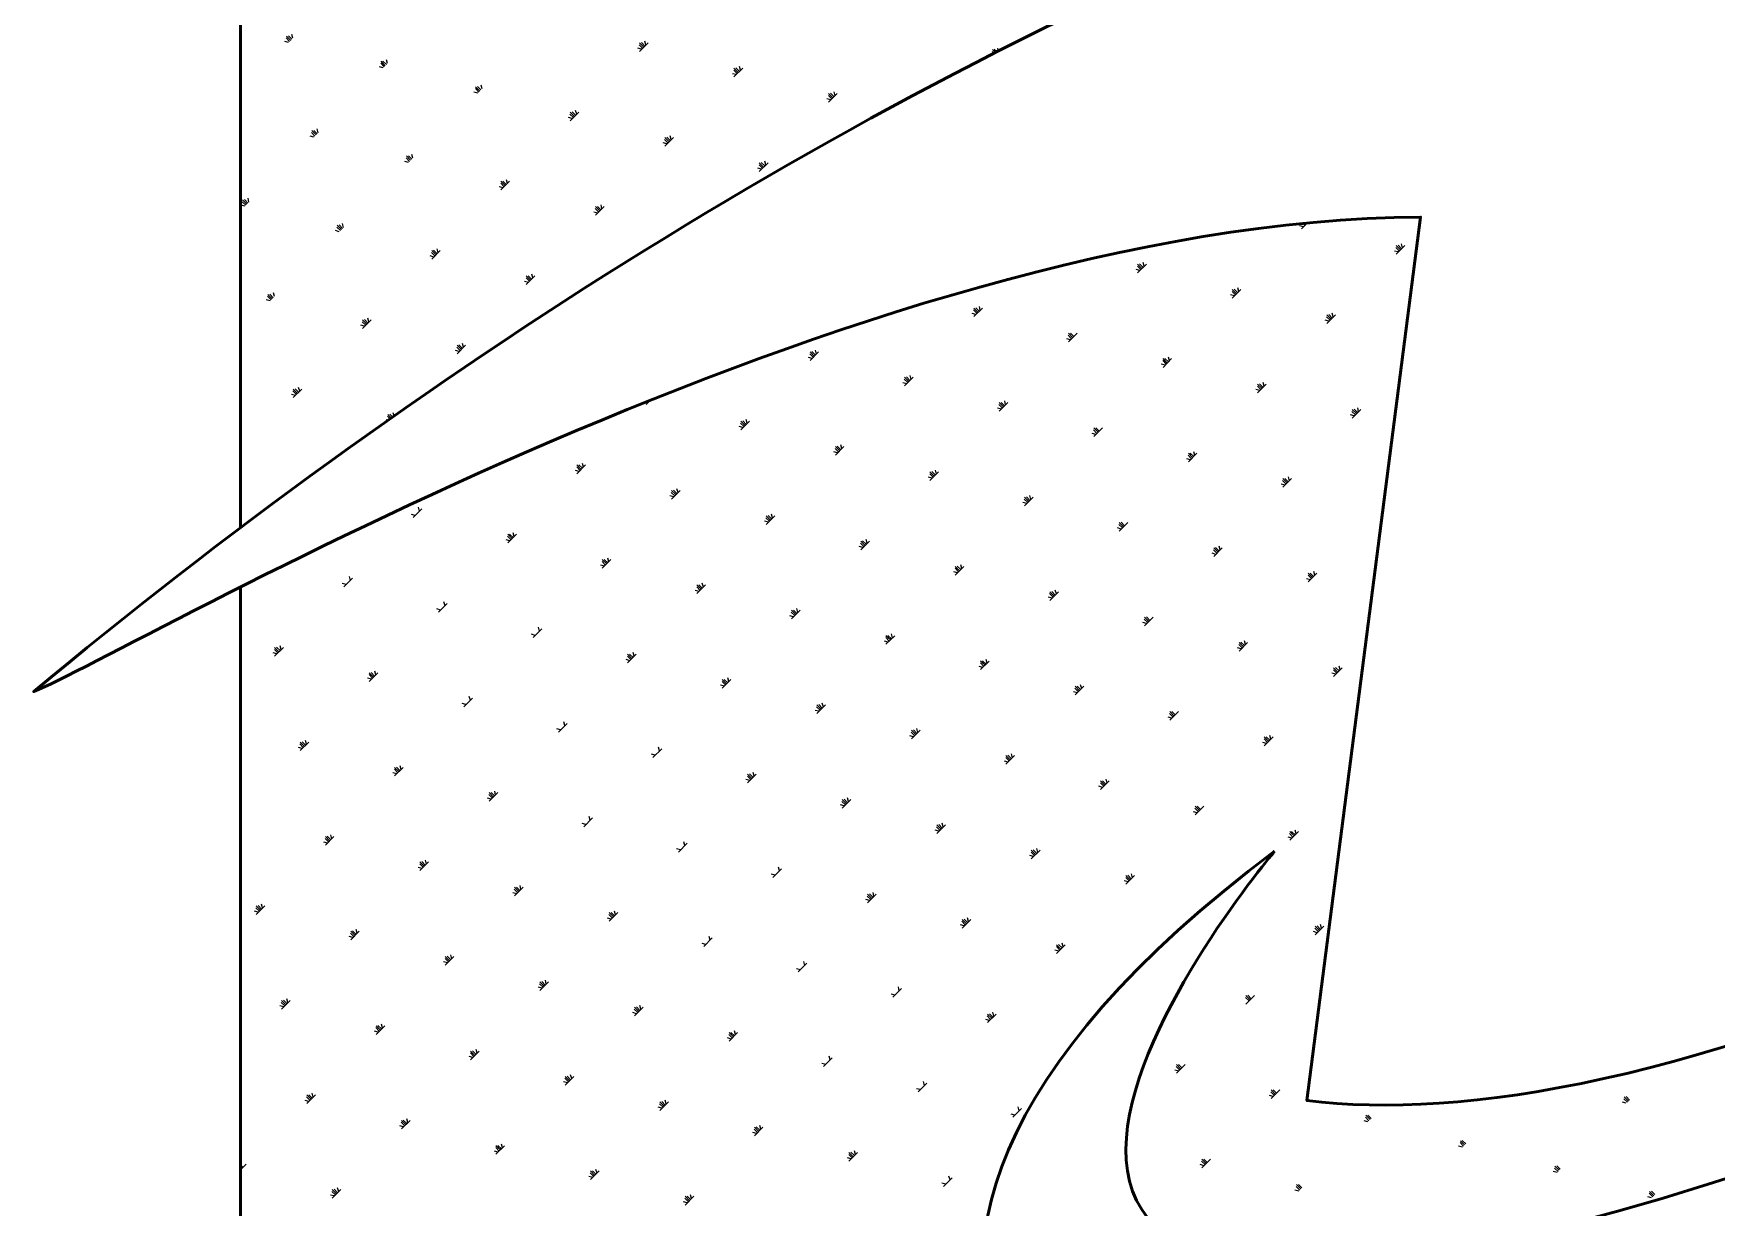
# Model space of a CAD drawing. Extents: x 962303 to 1579583, y -174742 to 224716.
# Drawn here: x 1416437 to 1418043, y -115922 to -114801 of the extents above; entities that cross this region are included whole.
import ezdxf

# ---------------------------------------------------------------- set-up
doc = ezdxf.new("R2010")
doc.units = 0
doc.header["$LTSCALE"] = 1000
doc.header["$MEASUREMENT"] = 0
doc.layers.add('PUB_TITLE', color=4, linetype='Continuous')

msp = doc.modelspace()

# ---------------------------------------------------------------- linework, layer by layer
at = {"layer": 'PUB_TITLE', "color": 4}
for p, q in [((1416684, -114805.7), (1416683.1, -114802.1)), ((1416679.9, -114809.9), (1416676.3, -114808.9)), ((1416680.9, -114808.8), (1416677.6, -114805.5)), ((1416682, -114807.8), (1416677.8, -114803.7)), ((1416683, -114806.8), (1416679.7, -114803.4)), ((1417016.8, -114816.3), (1417013.2, -114815.4)), ((1417017.8, -114815.3), (1417014.5, -114812)), ((1417018.9, -114814.3), (1417014.7, -114810.1)), ((1417014.7, -114818.4), (1417023, -114810.1)), ((1417019.9, -114813.2), (1417016.6, -114809.9)), ((1417020.9, -114812.2), (1417020, -114808.6)), ((1417353.1, -114820.1), (1417351.4, -114818.5)), ((1417354.5, -114819.4), (1417351.6, -114816.6)), ((1417355.8, -114818.7), (1417353.5, -114816.4)), ((1417357.6, -114817.8), (1417356.9, -114815.1)), ((1417359.8, -114816.7), (1417359.9, -114816.6)), ((1416770.2, -114834), (1416766.6, -114833.1)), ((1416771.2, -114833), (1416767.9, -114829.7)), ((1416772.2, -114832), (1416768.1, -114827.8)), ((1416773.3, -114830.9), (1416770, -114827.6)), ((1416774.3, -114829.9), (1416773.3, -114826.3)), ((1417109.1, -114838.5), (1417105, -114834.3)), ((1417105, -114842.6), (1417113.3, -114834.3)), ((1417110.2, -114837.4), (1417106.9, -114834.1)), ((1417111.2, -114836.4), (1417110.2, -114832.8)), ((1416864.6, -114854.1), (1416863.6, -114850.5)), ((1417107.1, -114840.5), (1417103.5, -114839.6)), ((1417108.1, -114839.5), (1417104.8, -114836.2)), ((1416860.4, -114858.2), (1416856.8, -114857.3)), ((1416861.5, -114857.2), (1416858.2, -114853.9)), ((1416862.5, -114856.2), (1416858.4, -114852)), ((1416863.5, -114855.1), (1416860.2, -114851.8)), ((1417197.4, -114864.7), (1417193.7, -114863.7)), ((1417198.4, -114863.7), (1417195.1, -114860.4)), ((1417199.4, -114862.6), (1417195.3, -114858.5)), ((1417195.3, -114866.8), (1417203.5, -114858.5)), ((1417200.5, -114861.6), (1417197.1, -114858.3)), ((1417201.5, -114860.6), (1417200.5, -114857)), ((1416950.7, -114882.4), (1416947.1, -114881.4)), ((1416951.8, -114881.4), (1416948.4, -114878.1)), ((1416952.8, -114880.4), (1416948.7, -114876.2)), ((1416948.7, -114884.5), (1416956.9, -114876.2)), ((1416953.8, -114879.3), (1416950.5, -114876)), ((1416954.9, -114878.3), (1416953.9, -114874.7)), ((1416704.1, -114900.1), (1416700.5, -114899.2)), ((1416705.1, -114899.1), (1416701.8, -114895.8)), ((1416706.2, -114898.1), (1416702, -114893.9)), ((1416707.2, -114897), (1416703.9, -114893.7)), ((1416708.2, -114896), (1416707.3, -114892.4)), ((1417045.1, -114902.5), (1417044.2, -114898.9)), ((1417041, -114906.6), (1417037.4, -114905.6)), ((1417042, -114905.6), (1417038.7, -114902.3)), ((1417043.1, -114904.5), (1417038.9, -114900.4)), ((1417038.9, -114908.7), (1417047.2, -114900.4)), ((1417044.1, -114903.5), (1417040.8, -114900.2)), ((1416794.4, -114924.3), (1416790.8, -114923.3)), ((1416795.4, -114923.3), (1416792.1, -114920)), ((1416796.4, -114922.2), (1416792.3, -114918.1)), ((1416797.5, -114921.2), (1416794.2, -114917.9)), ((1416798.5, -114920.2), (1416797.5, -114916.6)), ((1417131.3, -114930.8), (1417127.7, -114929.8)), ((1417132.3, -114929.8), (1417129, -114926.5)), ((1417133.3, -114928.7), (1417129.2, -114924.6)), ((1417129.2, -114932.9), (1417137.5, -114924.6)), ((1417134.4, -114927.7), (1417131.1, -114924.4)), ((1417135.4, -114926.7), (1417134.4, -114923.1)), ((1416885.7, -114947.5), (1416882.4, -114944.2)), ((1416886.7, -114946.4), (1416882.6, -114942.3)), ((1416882.6, -114950.6), (1416890.8, -114942.3)), ((1416887.7, -114945.4), (1416884.4, -114942.1)), ((1416888.8, -114944.4), (1416887.8, -114940.8)), ((1416639, -114965.2), (1416635.7, -114961.9)), ((1416640.1, -114964.1), (1416635.9, -114960)), ((1416641.1, -114963.1), (1416637.8, -114959.8)), ((1416642.1, -114962.1), (1416641.2, -114958.5)), ((1416884.6, -114948.5), (1416881, -114947.5)), ((1416638, -114966.2), (1416634.4, -114965.2)), ((1416974.9, -114972.7), (1416971.3, -114971.7)), ((1416975.9, -114971.7), (1416972.6, -114968.4)), ((1416977, -114970.6), (1416972.8, -114966.5)), ((1416972.8, -114974.8), (1416981.1, -114966.5)), ((1416978, -114969.6), (1416974.7, -114966.3)), ((1416979, -114968.6), (1416978.1, -114964.9)), ((1416728.3, -114990.4), (1416724.7, -114989.4)), ((1416729.3, -114989.4), (1416726, -114986.1)), ((1416730.3, -114988.3), (1416726.2, -114984.2)), ((1416731.4, -114987.3), (1416728.1, -114984)), ((1416732.4, -114986.3), (1416731.4, -114982.7)), ((1417648.7, -114985.7), (1417645.1, -114984.7)), ((1417646.7, -114987.7), (1417652.4, -114982)), ((1417649.8, -114984.6), (1417647.6, -114982.5)), ((1417650.8, -114983.6), (1417649.5, -114982.3)), ((1417651.8, -114982.6), (1417651.4, -114982.1)), ((1416819.6, -115013.6), (1416816.3, -115010.3)), ((1416820.6, -115012.5), (1416816.5, -115008.4)), ((1416816.5, -115016.7), (1416824.7, -115008.4)), ((1416821.6, -115011.5), (1416818.3, -115008.2)), ((1416822.7, -115010.5), (1416821.7, -115006.8)), ((1417739, -115009.8), (1417735.4, -115008.9)), ((1417740, -115008.8), (1417736.7, -115005.5)), ((1417741.1, -115007.8), (1417736.9, -115003.6)), ((1417736.9, -115011.9), (1417745.2, -115003.6)), ((1417742.1, -115006.7), (1417738.8, -115003.4)), ((1417743.1, -115005.7), (1417742.2, -115002.1)), ((1416818.6, -115014.6), (1416814.9, -115013.6)), ((1417492.4, -115027.5), (1417488.8, -115026.6)), ((1417493.4, -115026.5), (1417490.1, -115023.2)), ((1417494.4, -115025.5), (1417490.3, -115021.4)), ((1417490.3, -115029.6), (1417498.6, -115021.4)), ((1417495.5, -115024.5), (1417492.2, -115021.1)), ((1417496.5, -115023.4), (1417495.5, -115019.8)), ((1416908.8, -115038.8), (1416905.2, -115037.8)), ((1416909.9, -115037.7), (1416906.6, -115034.4)), ((1416910.9, -115036.7), (1416906.8, -115032.6)), ((1416906.8, -115040.8), (1416915, -115032.6)), ((1416911.9, -115035.7), (1416908.6, -115032.4)), ((1416913, -115034.6), (1416912, -115031)), ((1416662.2, -115056.5), (1416658.6, -115055.5)), ((1416663.2, -115055.5), (1416659.9, -115052.1)), ((1416664.3, -115054.4), (1416660.1, -115050.3)), ((1416665.3, -115053.4), (1416662, -115050.1)), ((1416666.3, -115052.4), (1416665.4, -115048.7)), ((1417582.6, -115051.7), (1417579, -115050.8)), ((1417583.7, -115050.7), (1417580.4, -115047.4)), ((1417584.7, -115049.7), (1417580.6, -115045.5)), ((1417580.6, -115053.8), (1417588.8, -115045.5)), ((1417585.7, -115048.6), (1417582.4, -115045.3)), ((1417586.8, -115047.6), (1417585.8, -115044)), ((1416754.5, -115078.6), (1416750.4, -115074.5)), ((1416750.4, -115082.7), (1416758.7, -115074.5)), ((1416755.6, -115077.6), (1416752.3, -115074.3)), ((1416756.6, -115076.5), (1416755.6, -115072.9)), ((1417336, -115069.4), (1417332.4, -115068.5)), ((1417337, -115068.4), (1417333.7, -115065.1)), ((1417338.1, -115067.4), (1417333.9, -115063.3)), ((1417333.9, -115071.5), (1417342.2, -115063.3)), ((1417339.1, -115066.3), (1417335.8, -115063)), ((1417340.1, -115065.3), (1417339.2, -115061.7)), ((1417672.9, -115075.9), (1417669.3, -115075)), ((1417673.9, -115074.9), (1417670.6, -115071.6)), ((1417675, -115073.9), (1417670.8, -115069.7)), ((1417670.8, -115078), (1417679.1, -115069.7)), ((1417676, -115072.8), (1417672.7, -115069.5)), ((1417677, -115071.8), (1417676.1, -115068.2)), ((1416752.5, -115080.7), (1416748.9, -115079.7)), ((1416753.5, -115079.6), (1416750.2, -115076.3)), ((1417427.3, -115092.6), (1417424, -115089.3)), ((1417428.3, -115091.6), (1417424.2, -115087.4)), ((1417424.2, -115095.7), (1417432.5, -115087.4)), ((1417429.4, -115090.5), (1417426.1, -115087.2)), ((1416842.7, -115104.9), (1416839.1, -115103.9)), ((1416843.8, -115103.8), (1416840.5, -115100.5)), ((1416844.8, -115102.8), (1416840.7, -115098.7)), ((1416840.7, -115106.9), (1416848.9, -115098.7)), ((1416845.8, -115101.8), (1416842.5, -115098.5)), ((1416846.9, -115100.7), (1416845.9, -115097.1)), ((1417180.7, -115110.3), (1417177.4, -115107)), ((1417181.7, -115109.3), (1417177.6, -115105.1)), ((1417177.6, -115113.4), (1417185.8, -115105.1)), ((1417182.7, -115108.2), (1417179.4, -115104.9)), ((1417183.8, -115107.2), (1417182.8, -115103.6)), ((1417426.3, -115093.6), (1417422.7, -115092.7)), ((1417179.6, -115111.3), (1417176, -115110.4)), ((1417516.6, -115117.8), (1417512.9, -115116.9)), ((1417517.6, -115116.8), (1417514.3, -115113.5)), ((1417518.6, -115115.8), (1417514.5, -115111.6)), ((1417514.5, -115119.9), (1417522.7, -115111.6)), ((1417519.7, -115114.7), (1417516.3, -115111.4)), ((1417520.7, -115113.7), (1417519.7, -115110.1)), ((1416690.5, -115142.6), (1416689.5, -115139)), ((1417269.9, -115135.5), (1417266.3, -115134.6)), ((1417271, -115134.5), (1417267.6, -115131.2)), ((1417272, -115133.5), (1417267.9, -115129.3)), ((1417267.9, -115137.6), (1417276.1, -115129.3)), ((1417273, -115132.4), (1417269.7, -115129.1)), ((1417274.1, -115131.4), (1417273.1, -115127.8)), ((1417607.9, -115141), (1417604.6, -115137.7)), ((1417608.9, -115139.9), (1417604.8, -115135.8)), ((1417604.8, -115144.1), (1417613, -115135.8)), ((1417609.9, -115138.9), (1417606.6, -115135.6)), ((1417611, -115137.9), (1417610, -115134.3)), ((1416686.4, -115146.8), (1416682.8, -115145.8)), ((1416687.4, -115145.7), (1416684.1, -115142.4)), ((1416688.4, -115144.7), (1416684.3, -115140.6)), ((1416684.3, -115148.8), (1416692.6, -115140.6)), ((1416689.5, -115143.7), (1416686.2, -115140.4)), ((1417021.2, -115155.3), (1417025.3, -115151.2)), ((1417023.3, -115153.2), (1417021.5, -115152.8)), ((1417024.3, -115152.2), (1417023.9, -115151.8)), ((1417361.2, -115158.7), (1417357.9, -115155.4)), ((1417362.3, -115157.7), (1417358.1, -115153.5)), ((1417358.1, -115161.8), (1417366.4, -115153.5)), ((1417363.3, -115156.6), (1417360, -115153.3)), ((1417364.3, -115155.6), (1417363.4, -115152)), ((1417606.8, -115142), (1417603.2, -115141)), ((1416774.7, -115170.4), (1416773, -115170)), ((1416776.7, -115169), (1416774.4, -115166.6)), ((1416777.9, -115168.1), (1416774.6, -115164.8)), ((1416779.2, -115167.2), (1416776.4, -115164.5)), ((1416780.6, -115166.2), (1416779.8, -115163.2)), ((1417115.6, -115175.4), (1417111.5, -115171.2)), ((1417111.5, -115179.5), (1417119.8, -115171.2)), ((1417116.7, -115174.3), (1417113.4, -115171)), ((1417117.7, -115173.3), (1417116.7, -115169.7)), ((1417360.2, -115159.7), (1417356.6, -115158.8)), ((1417697.1, -115166.2), (1417693.5, -115165.2)), ((1417698.1, -115165.2), (1417694.8, -115161.9)), ((1417699.2, -115164.1), (1417695, -115160)), ((1417695, -115168.3), (1417703.3, -115160)), ((1417700.2, -115163.1), (1417696.9, -115159.8)), ((1417701.2, -115162.1), (1417700.3, -115158.5)), ((1417113.6, -115177.4), (1417110, -115176.5)), ((1417114.6, -115176.4), (1417111.3, -115173.1)), ((1417450.5, -115183.9), (1417446.9, -115182.9)), ((1417451.5, -115182.9), (1417448.2, -115179.6)), ((1417452.5, -115181.8), (1417448.4, -115177.7)), ((1417448.4, -115186), (1417456.7, -115177.7)), ((1417453.6, -115180.8), (1417450.3, -115177.5)), ((1417203.8, -115201.6), (1417200.2, -115200.6)), ((1417204.9, -115200.6), (1417201.6, -115197.3)), ((1417205.9, -115199.6), (1417201.8, -115195.4)), ((1417201.8, -115203.7), (1417210, -115195.4)), ((1417206.9, -115198.5), (1417203.6, -115195.2)), ((1417208, -115197.5), (1417207, -115193.9)), ((1417541.8, -115207.1), (1417538.5, -115203.8)), ((1417542.8, -115206), (1417538.7, -115201.9)), ((1417538.7, -115210.2), (1417546.9, -115201.9)), ((1417543.8, -115205), (1417540.5, -115201.7)), ((1417544.9, -115204), (1417543.9, -115200.4)), ((1416957.2, -115219.3), (1416953.6, -115218.4)), ((1416958.2, -115218.3), (1416954.9, -115215)), ((1416959.3, -115217.3), (1416955.1, -115213.1)), ((1416955.1, -115221.4), (1416963.4, -115213.1)), ((1416960.3, -115216.2), (1416957, -115212.9)), ((1416961.3, -115215.2), (1416960.4, -115211.6)), ((1417296.2, -115223.7), (1417292, -115219.6)), ((1417292, -115227.9), (1417300.3, -115219.6)), ((1417297.2, -115222.7), (1417293.9, -115219.4)), ((1417298.2, -115221.7), (1417297.3, -115218.1)), ((1417540.7, -115208.1), (1417537.1, -115207.1)), ((1417051.6, -115239.4), (1417050.6, -115235.8)), ((1417294.1, -115225.8), (1417290.5, -115224.8)), ((1417295.1, -115224.8), (1417291.8, -115221.5)), ((1417631, -115232.3), (1417627.4, -115231.3)), ((1417632, -115231.3), (1417628.7, -115227.9)), ((1417633.1, -115230.2), (1417629, -115226.1)), ((1417629, -115234.4), (1417637.2, -115226.1)), ((1417634.1, -115229.2), (1417630.8, -115225.9)), ((1417635.1, -115228.2), (1417634.2, -115224.5)), ((1417047.5, -115243.5), (1417043.9, -115242.5)), ((1417048.5, -115242.5), (1417045.2, -115239.2)), ((1417049.5, -115241.4), (1417045.4, -115237.3)), ((1417045.4, -115245.6), (1417053.7, -115237.3)), ((1417050.6, -115240.4), (1417047.3, -115237.1)), ((1417384.4, -115250), (1417380.8, -115249)), ((1417385.4, -115249), (1417382.1, -115245.7)), ((1417386.4, -115247.9), (1417382.3, -115243.8)), ((1417382.3, -115252.1), (1417390.6, -115243.8)), ((1417387.5, -115246.9), (1417384.2, -115243.6)), ((1417388.5, -115245.9), (1417387.5, -115242.3)), ((1416800.8, -115261.2), (1416797.2, -115260.3)), ((1416798.8, -115263.3), (1416807, -115255)), ((1416805, -115257.1), (1416804, -115253.5)), ((1417137.8, -115267.7), (1417134.1, -115266.7)), ((1417138.8, -115266.7), (1417135.5, -115263.4)), ((1417139.8, -115265.6), (1417135.7, -115261.5)), ((1417135.7, -115269.8), (1417143.9, -115261.5)), ((1417140.8, -115264.6), (1417137.5, -115261.3)), ((1417141.9, -115263.6), (1417140.9, -115260)), ((1417476.7, -115272.1), (1417472.6, -115268)), ((1417472.6, -115276.2), (1417480.9, -115268)), ((1417477.8, -115271.1), (1417474.5, -115267.8)), ((1416891.1, -115285.4), (1416887.5, -115284.4)), ((1416892.2, -115284.4), (1416888.8, -115281.1)), ((1416893.2, -115283.3), (1416889.1, -115279.2)), ((1416889.1, -115287.5), (1416897.3, -115279.2)), ((1416894.2, -115282.3), (1416890.9, -115279)), ((1416895.2, -115281.3), (1416894.3, -115277.7)), ((1417232.2, -115287.8), (1417231.2, -115284.1)), ((1417474.7, -115274.2), (1417471, -115273.2)), ((1417475.7, -115273.2), (1417472.4, -115269.8)), ((1417228, -115291.9), (1417224.4, -115290.9)), ((1417229.1, -115290.9), (1417225.8, -115287.6)), ((1417230.1, -115289.8), (1417226, -115285.7)), ((1417226, -115294), (1417234.2, -115285.7)), ((1417231.1, -115288.8), (1417227.8, -115285.5)), ((1417564.9, -115298.4), (1417561.3, -115297.4)), ((1417566, -115297.3), (1417562.7, -115294)), ((1417567, -115296.3), (1417562.9, -115292.2)), ((1417562.9, -115300.4), (1417571.1, -115292.2)), ((1417568, -115295.3), (1417564.7, -115292)), ((1417569.1, -115294.2), (1417568.1, -115290.6)), ((1416981.4, -115309.6), (1416977.8, -115308.6)), ((1416982.4, -115308.6), (1416979.1, -115305.3)), ((1416983.5, -115307.5), (1416979.3, -115303.4)), ((1416979.3, -115311.7), (1416987.6, -115303.4)), ((1416984.5, -115306.5), (1416981.2, -115303.2)), ((1416985.5, -115305.5), (1416984.6, -115301.9)), ((1417318.3, -115316.1), (1417314.7, -115315.1)), ((1417319.3, -115315), (1417316, -115311.7)), ((1417320.4, -115314), (1417316.2, -115309.9)), ((1417316.2, -115318.1), (1417324.5, -115309.9)), ((1417321.4, -115313), (1417318.1, -115309.7)), ((1417322.4, -115311.9), (1417321.5, -115308.3)), ((1417657.3, -115320.5), (1417653.1, -115316.4)), ((1417653.1, -115324.6), (1417661.4, -115316.4)), ((1417658.3, -115319.5), (1417655, -115316.2)), ((1417659.3, -115318.4), (1417658.4, -115314.8)), ((1416734.8, -115327.3), (1416731.1, -115326.3)), ((1416732.7, -115329.4), (1416741, -115321.1)), ((1416738.9, -115323.2), (1416737.9, -115319.6)), ((1417071.7, -115333.8), (1417068.1, -115332.8)), ((1417072.7, -115332.8), (1417069.4, -115329.4)), ((1417073.7, -115331.7), (1417069.6, -115327.6)), ((1417069.6, -115335.9), (1417077.9, -115327.6)), ((1417074.8, -115330.7), (1417071.5, -115327.4)), ((1417075.8, -115329.7), (1417074.8, -115326)), ((1417412.7, -115336.1), (1417411.7, -115332.5)), ((1417655.2, -115322.6), (1417651.6, -115321.6)), ((1417656.2, -115321.5), (1417652.9, -115318.2)), ((1416823, -115353.6), (1416831.2, -115345.3)), ((1416829.2, -115347.4), (1416828.2, -115343.8)), ((1417408.6, -115340.3), (1417405, -115339.3)), ((1417409.6, -115339.2), (1417406.3, -115335.9)), ((1417410.6, -115338.2), (1417406.5, -115334.1)), ((1417406.5, -115342.3), (1417414.8, -115334.1)), ((1417411.7, -115337.2), (1417408.4, -115333.9)), ((1416825, -115351.5), (1416821.4, -115350.5)), ((1417161.9, -115358), (1417158.3, -115357)), ((1417163, -115356.9), (1417159.7, -115353.6)), ((1417164, -115355.9), (1417159.9, -115351.8)), ((1417159.9, -115360), (1417168.1, -115351.8)), ((1417165, -115354.9), (1417161.7, -115351.6)), ((1417166.1, -115353.8), (1417165.1, -115350.2)), ((1417498.8, -115364.5), (1417495.2, -115363.5)), ((1417499.9, -115363.4), (1417496.6, -115360.1)), ((1417500.9, -115362.4), (1417496.8, -115358.3)), ((1417496.8, -115366.5), (1417505, -115358.3)), ((1417501.9, -115361.4), (1417498.6, -115358.1)), ((1416915.3, -115375.7), (1416911.7, -115374.7)), ((1416913.2, -115377.7), (1416921.5, -115369.5)), ((1416919.4, -115371.6), (1416918.5, -115367.9)), ((1417253.2, -115381.1), (1417249.9, -115377.8)), ((1417254.3, -115380.1), (1417250.1, -115376)), ((1417250.1, -115384.2), (1417258.4, -115376)), ((1417255.3, -115379.1), (1417252, -115375.8)), ((1417256.3, -115378), (1417255.4, -115374.4)), ((1417593.3, -115384.5), (1417592.3, -115380.9)), ((1416668.7, -115393.4), (1416665.1, -115392.4)), ((1416669.7, -115392.4), (1416666.4, -115389.1)), ((1416670.7, -115391.3), (1416666.6, -115387.2)), ((1416666.6, -115395.5), (1416674.9, -115387.2)), ((1416671.8, -115390.3), (1416668.5, -115387)), ((1416672.8, -115389.3), (1416671.8, -115385.6)), ((1417006.6, -115398.8), (1417003.3, -115395.5)), ((1417007.6, -115397.8), (1417003.5, -115393.7)), ((1417003.5, -115401.9), (1417011.8, -115393.7)), ((1417008.7, -115396.8), (1417005.4, -115393.5)), ((1417009.7, -115395.7), (1417008.7, -115392.1)), ((1417252.2, -115382.2), (1417248.6, -115381.2)), ((1417589.1, -115388.6), (1417585.5, -115387.7)), ((1417590.2, -115387.6), (1417586.8, -115384.3)), ((1417591.2, -115386.6), (1417587.1, -115382.4)), ((1417587.1, -115390.7), (1417595.3, -115382.4)), ((1417592.2, -115385.5), (1417588.9, -115382.2)), ((1416760, -115416.5), (1416756.7, -115413.2)), ((1416761, -115415.5), (1416756.9, -115411.4)), ((1416756.9, -115419.6), (1416765.1, -115411.4)), ((1416762, -115414.5), (1416758.7, -115411.2)), ((1416763.1, -115413.4), (1416762.1, -115409.8)), ((1417005.6, -115399.9), (1417002, -115398.9)), ((1417342.5, -115406.4), (1417338.9, -115405.4)), ((1417343.5, -115405.3), (1417340.2, -115402)), ((1417344.6, -115404.3), (1417340.4, -115400.2)), ((1417340.4, -115408.4), (1417348.7, -115400.2)), ((1417345.6, -115403.3), (1417342.3, -115400)), ((1417346.6, -115402.2), (1417345.6, -115398.6)), ((1417679.4, -115412.8), (1417675.8, -115411.9)), ((1417680.4, -115411.8), (1417677.1, -115408.5)), ((1417681.5, -115410.8), (1417677.3, -115406.6)), ((1417677.3, -115414.9), (1417685.6, -115406.6)), ((1417682.5, -115409.7), (1417679.2, -115406.4)), ((1417683.5, -115408.7), (1417682.6, -115405.1)), ((1416758.9, -115417.6), (1416755.3, -115416.6)), ((1417095.9, -115424.1), (1417092.2, -115423.1)), ((1417096.9, -115423), (1417093.6, -115419.7)), ((1417097.9, -115422), (1417093.8, -115417.9)), ((1417093.8, -115426.1), (1417102, -115417.9)), ((1417099, -115421), (1417095.6, -115417.7)), ((1417100, -115419.9), (1417099, -115416.3)), ((1417433.8, -115429.5), (1417430.5, -115426.2)), ((1417434.8, -115428.5), (1417430.7, -115424.3)), ((1417430.7, -115432.6), (1417439, -115424.3)), ((1417435.9, -115427.4), (1417432.6, -115424.1)), ((1417436.9, -115426.4), (1417435.9, -115422.8)), ((1416849.2, -115441.8), (1416845.6, -115440.8)), ((1416847.2, -115443.8), (1416855.4, -115435.6)), ((1416853.4, -115437.6), (1416852.4, -115434)), ((1417187.2, -115447.2), (1417183.9, -115443.9)), ((1417188.2, -115446.2), (1417184.1, -115442.1)), ((1417184.1, -115450.3), (1417192.3, -115442.1)), ((1417189.2, -115445.2), (1417185.9, -115441.8)), ((1417190.3, -115444.1), (1417189.3, -115440.5)), ((1417432.8, -115430.5), (1417429.1, -115429.6)), ((1416937.4, -115468), (1416945.7, -115459.8)), ((1416943.6, -115461.8), (1416942.7, -115458.2)), ((1417186.1, -115448.2), (1417182.5, -115447.3)), ((1417523, -115454.7), (1417519.4, -115453.8)), ((1417524.1, -115453.7), (1417520.8, -115450.4)), ((1417525.1, -115452.7), (1417521, -115448.5)), ((1417521, -115456.8), (1417529.2, -115448.5)), ((1417526.1, -115451.6), (1417522.8, -115448.3)), ((1416694.9, -115481.6), (1416690.8, -115477.5)), ((1416690.8, -115485.7), (1416699.1, -115477.5)), ((1416696, -115480.6), (1416692.7, -115477.3)), ((1416697, -115479.5), (1416696, -115475.9)), ((1416939.5, -115466), (1416935.9, -115465)), ((1417276.4, -115472.4), (1417272.8, -115471.5)), ((1417277.4, -115471.4), (1417274.1, -115468.1)), ((1417278.5, -115470.4), (1417274.3, -115466.2)), ((1417274.3, -115474.5), (1417282.6, -115466.2)), ((1417279.5, -115469.3), (1417276.2, -115466)), ((1417280.5, -115468.3), (1417279.6, -115464.7)), ((1417614.3, -115477.9), (1417611, -115474.6)), ((1417615.4, -115476.9), (1417611.2, -115472.7)), ((1417611.2, -115481), (1417619.5, -115472.7)), ((1417616.4, -115475.8), (1417613.1, -115472.5)), ((1417617.4, -115474.8), (1417616.5, -115471.2)), ((1416692.9, -115483.7), (1416689.3, -115482.7)), ((1416693.9, -115482.6), (1416690.6, -115479.3)), ((1417029.8, -115490.1), (1417026.2, -115489.2)), ((1417027.7, -115492.2), (1417036, -115483.9)), ((1417033.9, -115486), (1417032.9, -115482.4)), ((1417367.7, -115495.6), (1417364.4, -115492.3)), ((1417368.7, -115494.6), (1417364.6, -115490.4)), ((1417364.6, -115498.7), (1417372.9, -115490.4)), ((1417369.8, -115493.5), (1417366.5, -115490.2)), ((1417370.8, -115492.5), (1417369.8, -115488.9)), ((1417613.3, -115478.9), (1417609.7, -115478)), ((1416783.1, -115507.9), (1416779.5, -115506.9)), ((1416784.2, -115506.8), (1416780.9, -115503.5)), ((1416785.2, -115505.8), (1416781.1, -115501.7)), ((1416781.1, -115509.9), (1416789.3, -115501.7)), ((1416786.2, -115504.8), (1416782.9, -115501.5)), ((1416787.3, -115503.7), (1416786.3, -115500.1)), ((1417122.1, -115512.3), (1417118, -115508.1)), ((1417118, -115516.4), (1417126.2, -115508.1)), ((1417123.1, -115511.2), (1417119.8, -115507.9)), ((1417124.2, -115510.2), (1417123.2, -115506.6)), ((1417366.7, -115496.6), (1417363.1, -115495.7)), ((1416876.5, -115528.9), (1416873.2, -115525.6)), ((1416877.5, -115527.9), (1416876.6, -115524.3)), ((1417120, -115514.3), (1417116.4, -115513.4)), ((1417121.1, -115513.3), (1417117.8, -115510)), ((1417456.9, -115520.8), (1417453.3, -115519.8)), ((1417458, -115519.8), (1417454.7, -115516.5)), ((1417459, -115518.8), (1417454.9, -115514.6)), ((1417454.9, -115522.9), (1417463.1, -115514.6)), ((1417460, -115517.7), (1417456.7, -115514.4)), ((1417461.1, -115516.7), (1417460.1, -115513.1)), ((1416873.4, -115532), (1416869.8, -115531.1)), ((1416874.4, -115531), (1416871.1, -115527.7)), ((1416875.5, -115530), (1416871.3, -115525.8)), ((1416871.3, -115534.1), (1416879.6, -115525.8)), ((1417210.3, -115538.5), (1417206.7, -115537.6)), ((1417211.3, -115537.5), (1417208, -115534.2)), ((1417212.4, -115536.5), (1417208.3, -115532.3)), ((1417208.3, -115540.6), (1417216.5, -115532.3)), ((1417213.4, -115535.4), (1417210.1, -115532.1)), ((1417214.4, -115534.4), (1417213.5, -115530.8)), ((1417548.3, -115544), (1417545, -115540.7)), ((1417549.3, -115542.9), (1417545.2, -115538.8)), ((1417545.2, -115547.1), (1417553.4, -115538.8)), ((1417550.3, -115541.9), (1417547, -115538.6)), ((1416963.7, -115556.2), (1416960.1, -115555.3)), ((1416961.6, -115558.3), (1416969.9, -115550)), ((1416967.8, -115552.1), (1416966.8, -115548.5)), ((1417302.7, -115560.6), (1417298.5, -115556.5)), ((1417298.5, -115564.8), (1417306.8, -115556.5)), ((1417303.7, -115559.6), (1417300.4, -115556.3)), ((1417304.7, -115558.6), (1417303.8, -115555)), ((1417547.2, -115545), (1417543.6, -115544)), ((1416717.1, -115573.9), (1416713.4, -115573)), ((1416718.1, -115572.9), (1416714.8, -115569.6)), ((1416719.1, -115571.9), (1416715, -115567.7)), ((1416715, -115576), (1416723.2, -115567.7)), ((1416720.1, -115570.8), (1416716.8, -115567.5)), ((1416721.2, -115569.8), (1416720.2, -115566.2)), ((1417058.1, -115576.3), (1417057.1, -115572.7)), ((1417300.6, -115562.7), (1417297, -115561.7)), ((1417301.6, -115561.7), (1417298.3, -115558.4)), ((1417637.5, -115569.2), (1417633.9, -115568.2)), ((1417638.5, -115568.2), (1417635.2, -115564.9)), ((1417639.6, -115567.1), (1417635.4, -115563)), ((1417635.4, -115571.3), (1417643.7, -115563)), ((1417640.6, -115566.1), (1417637.3, -115562.8)), ((1417641.6, -115565.1), (1417640.7, -115561.5)), ((1417054, -115580.4), (1417050.3, -115579.5)), ((1417051.9, -115582.5), (1417060.2, -115574.2)), ((1417390.9, -115586.9), (1417387.3, -115585.9)), ((1417391.9, -115585.9), (1417388.6, -115582.6)), ((1417392.9, -115584.8), (1417388.8, -115580.7)), ((1417388.8, -115589), (1417397.1, -115580.7)), ((1417394, -115583.8), (1417390.7, -115580.5)), ((1417395, -115582.8), (1417394, -115579.2)), ((1416807.3, -115598.1), (1416803.7, -115597.2)), ((1416808.4, -115597.1), (1416805.1, -115593.8)), ((1416809.4, -115596.1), (1416805.3, -115591.9)), ((1416805.3, -115600.2), (1416813.5, -115591.9)), ((1416810.4, -115595), (1416807.1, -115591.7)), ((1416811.5, -115594), (1416810.5, -115590.4)), ((1417144.2, -115604.6), (1417140.6, -115603.6)), ((1417142.2, -115606.7), (1417150.4, -115598.4)), ((1417148.4, -115600.5), (1417147.4, -115596.9)), ((1417483.2, -115609), (1417479.1, -115604.9)), ((1417479.1, -115613.2), (1417487.3, -115604.9)), ((1417484.2, -115608), (1417480.9, -115604.7)), ((1417485.3, -115607), (1417484.3, -115603.3)), ((1416897.6, -115622.3), (1416894, -115621.3)), ((1416898.6, -115621.3), (1416895.3, -115618)), ((1416899.7, -115620.3), (1416895.5, -115616.1)), ((1416895.5, -115624.4), (1416903.8, -115616.1)), ((1416900.7, -115619.2), (1416897.4, -115615.9)), ((1416901.7, -115618.2), (1416900.8, -115614.6)), ((1417238.6, -115624.7), (1417237.7, -115621.1)), ((1417481.1, -115611.1), (1417477.5, -115610.1)), ((1417482.2, -115610.1), (1417478.9, -115606.8)), ((1416652, -115639), (1416648.7, -115635.7)), ((1416653, -115638), (1416648.9, -115633.8)), ((1416648.9, -115642.1), (1416657.2, -115633.8)), ((1416654.1, -115636.9), (1416650.8, -115633.6)), ((1416655.1, -115635.9), (1416654.1, -115632.3)), ((1417234.5, -115628.8), (1417230.9, -115627.8)), ((1417235.5, -115627.8), (1417232.2, -115624.5)), ((1417236.6, -115626.7), (1417232.4, -115622.6)), ((1417232.4, -115630.9), (1417240.7, -115622.6)), ((1417237.6, -115625.7), (1417234.3, -115622.4)), ((1416651, -115640), (1416647.4, -115639.1)), ((1416987.9, -115646.5), (1416984.3, -115645.5)), ((1416988.9, -115645.5), (1416985.6, -115642.2)), ((1416989.9, -115644.4), (1416985.8, -115640.3)), ((1416985.8, -115648.6), (1416994.1, -115640.3)), ((1416991, -115643.4), (1416987.7, -115640.1)), ((1416992, -115642.4), (1416991, -115638.8)), ((1417324.8, -115653), (1417321.2, -115652)), ((1417325.8, -115652), (1417322.5, -115648.6)), ((1417326.8, -115650.9), (1417322.7, -115646.8)), ((1417322.7, -115655.1), (1417331, -115646.8)), ((1417327.9, -115649.9), (1417324.6, -115646.6)), ((1417328.9, -115648.9), (1417327.9, -115645.2)), ((1417663.8, -115657.4), (1417659.6, -115653.3)), ((1417659.6, -115661.5), (1417667.9, -115653.3)), ((1417664.8, -115656.4), (1417661.5, -115653.1)), ((1417665.8, -115655.3), (1417664.8, -115651.7)), ((1416741.2, -115664.2), (1416737.6, -115663.2)), ((1416742.3, -115663.2), (1416739, -115659.9)), ((1416743.3, -115662.1), (1416739.2, -115658)), ((1416739.2, -115666.3), (1416747.4, -115658)), ((1416744.3, -115661.1), (1416741, -115657.8)), ((1416745.4, -115660.1), (1416744.4, -115656.5)), ((1417078.1, -115670.7), (1417074.5, -115669.7)), ((1417076.1, -115672.8), (1417084.3, -115664.5)), ((1417082.3, -115666.6), (1417081.3, -115663)), ((1417419.2, -115673), (1417418.2, -115669.4)), ((1417661.7, -115659.5), (1417658.1, -115658.5)), ((1417662.7, -115658.4), (1417659.4, -115655.1)), ((1416832.5, -115687.4), (1416829.2, -115684.1)), ((1416833.6, -115686.3), (1416829.4, -115682.2)), ((1416829.4, -115690.5), (1416837.7, -115682.2)), ((1416834.6, -115685.3), (1416831.3, -115682)), ((1416835.6, -115684.3), (1416834.7, -115680.7)), ((1417415.1, -115677.2), (1417411.4, -115676.2)), ((1417416.1, -115676.1), (1417412.8, -115672.8)), ((1417417.1, -115675.1), (1417413, -115671)), ((1417413, -115679.2), (1417421.2, -115671)), ((1417418.2, -115674.1), (1417414.8, -115670.8)), ((1416831.5, -115688.4), (1416827.9, -115687.4)), ((1417168.4, -115694.9), (1417164.8, -115693.9)), ((1417166.4, -115696.9), (1417174.6, -115688.7)), ((1417172.6, -115690.8), (1417171.6, -115687.1)), ((1416921.8, -115712.6), (1416918.2, -115711.6)), ((1416922.8, -115711.6), (1416919.5, -115708.3)), ((1416923.9, -115710.5), (1416919.7, -115706.4)), ((1416919.7, -115714.7), (1416928, -115706.4)), ((1416924.9, -115709.5), (1416921.6, -115706.2)), ((1416925.9, -115708.5), (1416925, -115704.8)), ((1417258.7, -115719.1), (1417255.1, -115718.1)), ((1417256.6, -115721.1), (1417264.9, -115712.9)), ((1417262.8, -115714.9), (1417261.9, -115711.3)), ((1416675.2, -115730.3), (1416671.5, -115729.3)), ((1416676.2, -115729.3), (1416672.9, -115726)), ((1416677.2, -115728.2), (1416673.1, -115724.1)), ((1416673.1, -115732.4), (1416681.4, -115724.1)), ((1416678.3, -115727.2), (1416674.9, -115723.9)), ((1416679.3, -115726.2), (1416678.3, -115722.6)), ((1417013.1, -115735.7), (1417009.8, -115732.4)), ((1417014.1, -115734.7), (1417010, -115730.6)), ((1417010, -115738.8), (1417018.3, -115730.6)), ((1417015.2, -115733.7), (1417011.9, -115730.4)), ((1417016.2, -115732.6), (1417015.2, -115729)), ((1417596.6, -115724.5), (1417593.3, -115721.2)), ((1417597.7, -115723.5), (1417593.5, -115719.4)), ((1417593.5, -115727.6), (1417601.8, -115719.4)), ((1417598.7, -115722.5), (1417595.4, -115719.1)), ((1416766.5, -115753.5), (1416763.2, -115750.1)), ((1416767.5, -115752.4), (1416763.4, -115748.3)), ((1416763.4, -115756.6), (1416771.6, -115748.3)), ((1416768.5, -115751.4), (1416765.2, -115748.1)), ((1416769.6, -115750.4), (1416768.6, -115746.7)), ((1417012.1, -115736.8), (1417008.5, -115735.8)), ((1417349, -115743.3), (1417345.4, -115742.3)), ((1417350, -115742.2), (1417346.7, -115738.9)), ((1417351, -115741.2), (1417346.9, -115737.1)), ((1417346.9, -115745.3), (1417355.2, -115737.1)), ((1417352.1, -115740.2), (1417348.8, -115736.9)), ((1417353.1, -115739.1), (1417352.1, -115735.5)), ((1416765.4, -115754.5), (1416761.8, -115753.5)), ((1417102.3, -115761), (1417098.7, -115760)), ((1417103.4, -115759.9), (1417100.1, -115756.6)), ((1417104.4, -115758.9), (1417100.3, -115754.8)), ((1417100.3, -115763), (1417108.5, -115754.8)), ((1417105.4, -115757.9), (1417102.1, -115754.6)), ((1417106.5, -115756.8), (1417105.5, -115753.2)), ((1416855.7, -115778.7), (1416852.1, -115777.7)), ((1416856.7, -115777.6), (1416853.4, -115774.3)), ((1416857.8, -115776.6), (1416853.6, -115772.5)), ((1416853.6, -115780.7), (1416861.9, -115772.5)), ((1416858.8, -115775.6), (1416855.5, -115772.3)), ((1416859.8, -115774.5), (1416858.9, -115770.9)), ((1417190.5, -115787.2), (1417198.8, -115779)), ((1417196.7, -115781), (1417195.8, -115777.4)), ((1416947, -115801.8), (1416943.7, -115798.5)), ((1416948, -115800.8), (1416943.9, -115796.7)), ((1416943.9, -115804.9), (1416952.2, -115796.7)), ((1416949.1, -115799.8), (1416945.8, -115796.5)), ((1416950.1, -115798.7), (1416949.1, -115795.1)), ((1417192.6, -115785.2), (1417189, -115784.2)), ((1417529.5, -115791.6), (1417525.9, -115790.7)), ((1417530.5, -115790.6), (1417527.2, -115787.3)), ((1417531.6, -115789.6), (1417527.5, -115785.4)), ((1417527.5, -115793.7), (1417535.7, -115785.4)), ((1417532.6, -115788.5), (1417529.3, -115785.2)), ((1416701.4, -115818.5), (1416697.3, -115814.4)), ((1416697.3, -115822.6), (1416705.5, -115814.4)), ((1416702.4, -115817.5), (1416699.1, -115814.2)), ((1416703.5, -115816.4), (1416702.5, -115812.8)), ((1416946, -115802.9), (1416942.4, -115801.9)), ((1417282.9, -115809.3), (1417279.3, -115808.4)), ((1417280.8, -115811.4), (1417289.1, -115803.1)), ((1417287, -115805.2), (1417286, -115801.6)), ((1417620.8, -115814.8), (1417617.5, -115811.5)), ((1417621.9, -115813.8), (1417617.7, -115809.6)), ((1417617.7, -115817.9), (1417626, -115809.6)), ((1417622.9, -115812.7), (1417619.6, -115809.4)), ((1416699.3, -115820.6), (1416695.7, -115819.6)), ((1416700.4, -115819.5), (1416697.1, -115816.2)), ((1417036.3, -115827.1), (1417032.6, -115826.1)), ((1417037.3, -115826), (1417034, -115822.7)), ((1417038.3, -115825), (1417034.2, -115820.9)), ((1417034.2, -115829.1), (1417042.4, -115820.9)), ((1417039.3, -115824), (1417036, -115820.6)), ((1417040.4, -115822.9), (1417039.4, -115819.3)), ((1417371.1, -115835.6), (1417379.4, -115827.3)), ((1417377.3, -115829.4), (1417376.3, -115825.8)), ((1417619.8, -115815.8), (1417616.2, -115814.9)), ((1417956.7, -115822.3), (1417953.1, -115821.3)), ((1417957.7, -115821.3), (1417954.4, -115818)), ((1417958.8, -115820.2), (1417954.6, -115816.1)), ((1417959.8, -115819.2), (1417956.5, -115815.9)), ((1416789.6, -115844.8), (1416786, -115843.8)), ((1416790.7, -115843.7), (1416787.3, -115840.4)), ((1416791.7, -115842.7), (1416787.6, -115838.6)), ((1416787.6, -115846.8), (1416795.8, -115838.6)), ((1416792.7, -115841.7), (1416789.4, -115838.4)), ((1416793.7, -115840.6), (1416792.8, -115837)), ((1417127.6, -115850.2), (1417124.3, -115846.9)), ((1417128.6, -115849.2), (1417124.5, -115845)), ((1417124.5, -115853.3), (1417132.7, -115845)), ((1417129.6, -115848.1), (1417126.3, -115844.8)), ((1417130.7, -115847.1), (1417129.7, -115843.5)), ((1417373.2, -115833.5), (1417369.5, -115832.6)), ((1417710.1, -115840), (1417706.5, -115839)), ((1417711.1, -115839), (1417707.8, -115835.7)), ((1417712.1, -115837.9), (1417708, -115833.8)), ((1417713.2, -115836.9), (1417709.9, -115833.6)), ((1416882, -115866.9), (1416877.8, -115862.8)), ((1416877.8, -115871), (1416886.1, -115862.8)), ((1416883, -115865.9), (1416879.7, -115862.5)), ((1416884, -115864.8), (1416883.1, -115861.2)), ((1417126.5, -115851.2), (1417122.9, -115850.3)), ((1417801.4, -115863.2), (1417798.1, -115859.9)), ((1417802.4, -115862.1), (1417798.3, -115858)), ((1417803.4, -115861.1), (1417800.1, -115857.8)), ((1416879.9, -115868.9), (1416876.3, -115868)), ((1416880.9, -115867.9), (1416877.6, -115864.6)), ((1417216.8, -115875.4), (1417213.2, -115874.5)), ((1417217.8, -115874.4), (1417214.5, -115871.1)), ((1417218.9, -115873.4), (1417214.7, -115869.2)), ((1417214.7, -115877.5), (1417223, -115869.2)), ((1417219.9, -115872.3), (1417216.6, -115869)), ((1417220.9, -115871.3), (1417220, -115867.7)), ((1417554.7, -115880.9), (1417551.4, -115877.6)), ((1417555.8, -115879.8), (1417551.6, -115875.7)), ((1417551.6, -115884), (1417559.9, -115875.7)), ((1417556.8, -115878.8), (1417553.5, -115875.5)), ((1417800.3, -115864.2), (1417796.7, -115863.2)), ((1416634, -115885.9), (1416639.5, -115880.5)), ((1416636.4, -115883.6), (1416634, -115881.2)), ((1416635.3, -115884.6), (1416634, -115883.3)), ((1416634.3, -115885.6), (1416634, -115885.3)), ((1416970.2, -115893.1), (1416966.6, -115892.2)), ((1416971.2, -115892.1), (1416967.9, -115888.8)), ((1416972.2, -115891.1), (1416968.1, -115886.9)), ((1416968.1, -115895.2), (1416976.4, -115886.9)), ((1416973.3, -115890), (1416970, -115886.7)), ((1416974.3, -115889), (1416973.3, -115885.4)), ((1417305, -115901.7), (1417313.3, -115893.4)), ((1417311.2, -115895.5), (1417310.2, -115891.9)), ((1417553.7, -115881.9), (1417550.1, -115880.9)), ((1417890.6, -115888.4), (1417887, -115887.4)), ((1417891.6, -115887.4), (1417888.3, -115884.1)), ((1417892.7, -115886.3), (1417888.5, -115882.2)), ((1417893.7, -115885.3), (1417890.4, -115882)), ((1416723.5, -115910.8), (1416719.9, -115909.9)), ((1416724.6, -115909.8), (1416721.3, -115906.5)), ((1416725.6, -115908.8), (1416721.5, -115904.6)), ((1416721.5, -115912.9), (1416729.7, -115904.6)), ((1416726.6, -115907.7), (1416723.3, -115904.4)), ((1416727.7, -115906.7), (1416726.7, -115903.1)), ((1417062.5, -115915.3), (1417058.4, -115911.1)), ((1417058.4, -115919.4), (1417066.6, -115911.1)), ((1417063.5, -115914.2), (1417060.2, -115910.9)), ((1417064.6, -115913.2), (1417063.6, -115909.6)), ((1417307.1, -115899.6), (1417303.5, -115898.7)), ((1417644, -115906.1), (1417640.4, -115905.1)), ((1417645, -115905.1), (1417641.7, -115901.8)), ((1417646, -115904), (1417641.9, -115899.9)), ((1417647.1, -115903), (1417643.8, -115899.7)), ((1417981.9, -115911.5), (1417978.6, -115908.2)), ((1417983, -115910.5), (1417978.8, -115906.4)), ((1417984, -115909.5), (1417980.7, -115906.2)), ((1417060.4, -115917.3), (1417056.8, -115916.4)), ((1417061.5, -115916.3), (1417058.2, -115913)), ((1417980.9, -115912.6), (1417977.3, -115911.6))]:
    msp.add_line(p, q, dxfattribs=at)
at = {"layer": 'PUB_TITLE', "color": 4, "lineweight": 53}
for points, knots in [([(1416634, -115272.9), (1416634, -114689.5), (1416634, -114103.1), (1416634, -114103.1), (1416634, -113985.2), (1416730.4, -113888.7), (1416848.4, -113888.7), (1416848.4, -113888.7), (1419170.5, -113888.7), (1419170.5, -113888.7), (1419288.4, -113888.7), (1419384.9, -113985.2), (1419384.9, -114103.1), (1419384.9, -114103.1), (1419384.9, -114576.5), (1419384.9, -115095.8)], [6.497483, 6.497483, 6.497483, 6.497483, 7, 7, 7, 8, 8, 8, 9, 9, 9, 10, 10, 10, 10.451509, 10.451509, 10.451509, 10.451509]), ([(1419015.9, -114483.5), (1419635.2, -114583), (1419142, -115306.7), (1418497.5, -115582.7), (1418952.2, -115264), (1419250.9, -114664.6), (1418465.1, -114860.2), (1418465.1, -114860.2), (1418346.9, -115652.4), (1418346.9, -115652.4), (1418028.4, -115801.1), (1417799.7, -115838.3), (1417651.9, -115819.7), (1417651.9, -115819.7), (1417760.3, -114976.4), (1417760.3, -114976.4), (1417223.3, -114978.9), (1416526.4, -115393.8), (1416436.6, -115429.3), (1417159, -114829.5), (1418127.9, -114340.9), (1419015.9, -114483.5)], [0, 0, 0, 0, 1, 1, 1, 2, 2, 2, 3, 3, 3, 4, 4, 4, 5, 5, 5, 6, 6, 6, 7, 7, 7, 7]), ([(1417621, -115581.7), (1417621, -115581.7), (1417090.7, -116209.9), (1418080.2, -115885.1), (1418816.6, -115650.5), (1419471.4, -115087.5), (1419503.1, -114924.2), (1419503.1, -114924.2), (1419416.4, -115262.8), (1419212, -115540.2), (1419190.3, -115609.1), (1418582.7, -116263.9), (1417863, -116281.7), (1417424.9, -116302.8), (1417075.6, -115990.7), (1417621, -115581.7)], [0, 0, 0, 0, 1, 1, 1, 2, 2, 2, 3, 3, 3, 4, 4, 4, 5, 5, 5, 5]), ([(1419384.9, -115243.2), (1419384.9, -115830.6), (1419384.9, -116425.3), (1419384.9, -116425.3), (1419384.9, -116543.2), (1419288.4, -116639.6), (1419170.5, -116639.6), (1419170.5, -116639.6), (1416848.4, -116639.6), (1416848.4, -116639.6), (1416730.4, -116639.6), (1416634, -116543.2), (1416634, -116425.3), (1416634, -116425.3), (1416634, -115887.6), (1416634, -115329.6)], [2.493971, 2.493971, 2.493971, 2.493971, 3, 3, 3, 4, 4, 4, 5, 5, 5, 6, 6, 6, 6.481204, 6.481204, 6.481204, 6.481204])]:
    msp.add_open_spline(points, degree=3, knots=knots, dxfattribs=at)

doc.saveas('drawing.dxf')
